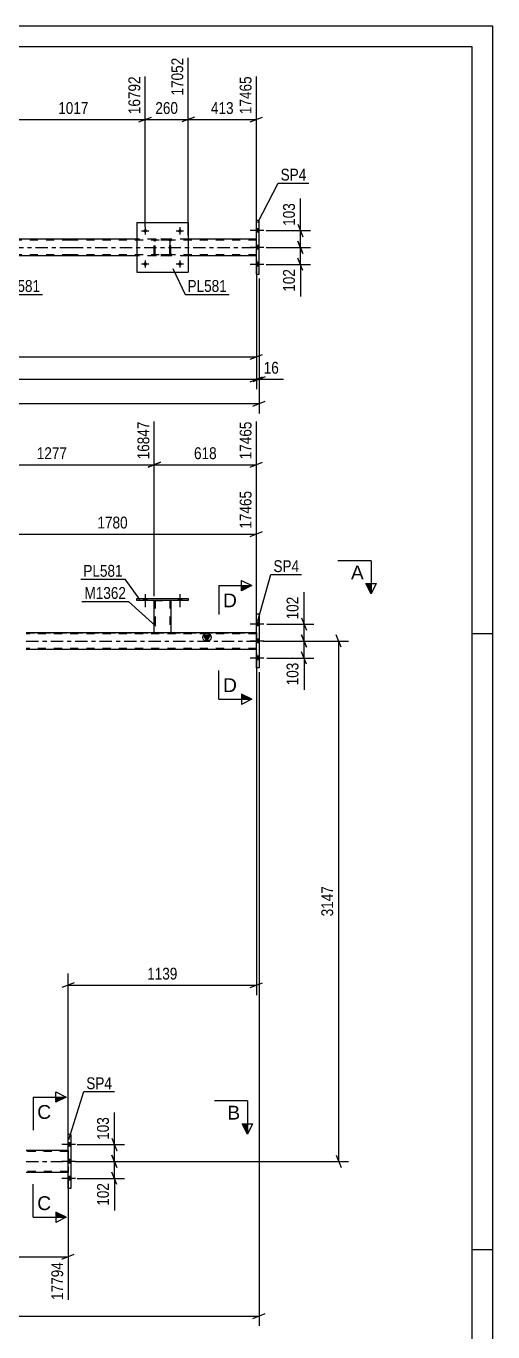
# Model space of a CAD drawing. Header units: millimetres. Extents: x 0 to 841, y 0 to 594.
# Drawn here: x 728 to 841, y 278.2 to 594 of the extents above; entities that cross this region are included whole.
import ezdxf

# ---------------------------------------------------------------- set-up
doc = ezdxf.new("R2010")
doc.units = ezdxf.units.MM
doc.linetypes.add('DXK_LINE_DOT2', pattern=[3.9198, 1.9599, -1.9599])
doc.linetypes.add('DXK_LINE_DOT3', pattern=[5.9187, 2.979, -0.9799, 0.9799, -0.9799])
doc.styles.add('Arial', font='ARIAL.TTF', dxfattribs={"height": 0.2})
doc.styles.add('Arial Narrow', font='ARIALN.TTF', dxfattribs={"height": 0.2})

# ---------------------------------------------------------------- blocks, each defined once
blk = doc.blocks.new('Unknown-404166562-1135')
at = {"color": 5, "linetype": 'Continuous'}
for p, q in [((841, 594), (0, 594)), ((841, 0), (841, 594)), ((836, 589), (5, 589)), ((836, 5), (836, 589)), ((841, 447), (836, 447)), ((841, 298), (836, 298))]:
    blk.add_line(p, q, dxfattribs=at)
blk = doc.blocks.new('Part-404166562-6149 - 6126')
at = {"color": 2, "linetype": 'Continuous'}
for p, q in [((784.42, 546.97), (783.78, 546.97)), ((783.78, 533.97), (783.78, 546.97)), ((784.42, 533.97), (784.42, 546.97)), ((783.78, 533.97), (784.42, 533.97))]:
    blk.add_line(p, q, dxfattribs=at)
blk = doc.blocks.new('Part-404166562-6245 - 6126')
at = {"color": 7, "linetype": 'DXK_LINE_DOT2'}
for p, q in [((738.75, 542.23), (91.09, 542.23)), ((783.78, 542.23), (738.85, 542.23)), ((767.25, 542.47), (754.85, 542.47)), ((783.78, 538.47), (783.78, 542.47)), ((738.75, 538.71), (91.09, 538.71)), ((783.78, 538.71), (738.85, 538.71)), ((767.25, 538.47), (754.85, 538.47))]:
    blk.add_line(p, q, dxfattribs=at)
at = {"color": 7, "linetype": 'DXK_LINE_DOT3'}
for p, q in [((91.09, 540.47), (738.75, 540.47)), ((738.85, 540.47), (783.78, 540.47))]:
    blk.add_line(p, q, dxfattribs=at)
at = {"color": 2, "linetype": 'Continuous'}
for p, q in [((738.75, 542.47), (722.07, 542.47)), ((754.85, 542.47), (738.85, 542.47)), ((783.78, 542.47), (767.25, 542.47)), ((738.75, 538.47), (722.07, 538.47)), ((754.85, 538.47), (738.85, 538.47)), ((783.78, 538.47), (767.25, 538.47))]:
    blk.add_line(p, q, dxfattribs=at)
blk = doc.blocks.new('Bolt-404166562-6268 - 6126')
at = {"linetype": 'Continuous'}
for points in [[(784.42, 544.13), (784.42, 545.01), (783.78, 545.01), (783.78, 544.13)], [(784.42, 544.13), (784.42, 545.01), (783.78, 545.01), (783.78, 544.13)], [(784.42, 544.13), (784.42, 545.01), (783.78, 545.01), (783.78, 544.13)], [(784.42, 540.03), (784.42, 540.91), (783.78, 540.91), (783.78, 540.03)], [(784.42, 540.03), (784.42, 540.91), (783.78, 540.91), (783.78, 540.03)], [(784.42, 535.93), (784.42, 536.81), (783.78, 536.81), (783.78, 535.93)], [(784.42, 535.93), (784.42, 536.81), (783.78, 536.81), (783.78, 535.93)], [(784.42, 535.93), (784.42, 536.81), (783.78, 536.81), (783.78, 535.93)]]:
    blk.add_hatch(color=1, dxfattribs=at).paths.add_polyline_path(points)
at = {"color": 1, "linetype": 'Continuous'}
for p, q in [((785.58, 544.57), (782.26, 544.57)), ((785.58, 544.57), (782.26, 544.57)), ((785.58, 544.57), (782.26, 544.57)), ((784.42, 545.01), (783.78, 545.01)), ((784.42, 545.01), (783.78, 545.01)), ((784.42, 545.01), (783.78, 545.01)), ((784.42, 544.13), (783.78, 544.13)), ((784.42, 544.13), (783.78, 544.13)), ((784.42, 544.13), (783.78, 544.13)), ((785.58, 540.47), (782.26, 540.47)), ((785.58, 540.47), (782.26, 540.47)), ((784.42, 540.91), (783.78, 540.91)), ((784.42, 540.91), (783.78, 540.91)), ((784.42, 540.03), (783.78, 540.03)), ((784.42, 540.03), (783.78, 540.03)), ((785.58, 536.37), (782.26, 536.37)), ((785.58, 536.37), (782.26, 536.37)), ((785.58, 536.37), (782.26, 536.37)), ((784.42, 536.81), (783.78, 536.81)), ((784.42, 536.81), (783.78, 536.81)), ((784.42, 536.81), (783.78, 536.81)), ((784.42, 535.93), (783.78, 535.93)), ((784.42, 535.93), (783.78, 535.93)), ((784.42, 535.93), (783.78, 535.93))]:
    blk.add_line(p, q, dxfattribs=at)
blk = doc.blocks.new('Part-404166562-35132 - 6126')
at = {"color": 7, "linetype": 'DXK_LINE_DOT2'}
for p, q in [((759.05, 541.99), (759.09, 542.17)), ((759.09, 542.17), (759.05, 541.99)), ((759.05, 538.95), (759.05, 541.99)), ((759.05, 538.95), (759.05, 541.99)), ((759.29, 541.99), (759.31, 542.08)), ((759.29, 538.95), (759.29, 541.99)), ((759.29, 538.95), (759.29, 541.99)), ((759.31, 542.08), (759.37, 542.16)), ((759.35, 542.43), (759.53, 542.47)), ((759.53, 542.47), (759.35, 542.43)), ((759.37, 542.16), (759.44, 542.21)), ((759.44, 542.21), (759.53, 542.23)), ((762.57, 542.47), (759.53, 542.47)), ((762.57, 542.23), (759.53, 542.23)), ((762.57, 542.47), (762.76, 542.43)), ((762.76, 542.43), (762.57, 542.47)), ((762.57, 542.23), (762.67, 542.21)), ((762.67, 542.21), (762.74, 542.16)), ((762.74, 542.16), (762.8, 542.08)), ((762.8, 542.08), (762.81, 541.99)), ((762.81, 538.95), (762.81, 541.99)), ((762.81, 541.99), (762.81, 538.95)), ((763.02, 542.17), (763.05, 541.99)), ((763.05, 541.99), (763.02, 542.17)), ((763.05, 538.95), (763.05, 541.99)), ((763.05, 538.95), (763.05, 541.99)), ((759.09, 538.76), (759.05, 538.95)), ((759.05, 538.95), (759.09, 538.76)), ((759.31, 538.86), (759.29, 538.95)), ((759.37, 538.78), (759.31, 538.86)), ((759.53, 538.47), (759.35, 538.5)), ((759.35, 538.5), (759.53, 538.47)), ((759.44, 538.73), (759.37, 538.78)), ((759.53, 538.71), (759.44, 538.73)), ((762.57, 538.71), (759.53, 538.71)), ((762.57, 538.47), (759.53, 538.47)), ((762.67, 538.73), (762.57, 538.71)), ((762.76, 538.5), (762.57, 538.47)), ((762.57, 538.47), (762.76, 538.5)), ((762.74, 538.78), (762.67, 538.73)), ((762.8, 538.86), (762.74, 538.78)), ((762.81, 538.95), (762.8, 538.86)), ((763.05, 538.95), (763.02, 538.76)), ((763.02, 538.76), (763.05, 538.95))]:
    blk.add_line(p, q, dxfattribs=at)
at = {"color": 7, "linetype": 'DXK_LINE_DOT3'}
blk.add_line((761.05, 540.47), (761.05, 540.47), dxfattribs=at)
at = {"color": 7, "linetype": 'DXK_LINE_DOT2'}
for centre, start, end in [((759.53, 541.99), 112.5, 157.5), ((759.53, 541.99), 112.5, 157.5), ((762.57, 541.99), 22.5, 67.5), ((762.57, 541.99), 22.5, 67.5), ((759.53, 538.95), 202.5, 247.5), ((759.53, 538.95), 202.5, 247.5), ((762.57, 538.95), 292.5, 337.5), ((762.57, 538.95), 292.5, 337.5)]:
    blk.add_arc(centre, 0.48, start, end, dxfattribs=at)
blk = doc.blocks.new('Part-404166562-35133 - 6126')
at = {"color": 2, "linetype": 'Continuous'}
for p, q in [((754.85, 546.47), (754.85, 534.47)), ((754.85, 546.47), (767.25, 546.47)), ((767.25, 546.47), (767.25, 534.47)), ((754.85, 534.47), (767.25, 534.47))]:
    blk.add_line(p, q, dxfattribs=at)
blk = doc.blocks.new('Bolt-404166562-35158 - 6126')
at = {"linetype": 'Continuous'}
for points in [[(757.29, 536.47, -1), (756.41, 536.47, -1)], [(765.69, 536.47, -1), (764.81, 536.47, -1)]]:
    blk.add_hatch(color=1, dxfattribs=at).paths.add_polyline_path(points)
at = {"color": 1, "linetype": 'Continuous'}
for p, q in [((756.85, 537.35), (756.85, 535.59)), ((765.25, 537.35), (765.25, 535.59)), ((755.97, 536.47), (757.73, 536.47)), ((764.37, 536.47), (766.13, 536.47))]:
    blk.add_line(p, q, dxfattribs=at)
blk = doc.blocks.new('Bolt-404166562-35159 - 6126')
at = {"linetype": 'Continuous'}
for points in [[(757.29, 544.47, -1), (756.41, 544.47, -1)], [(765.69, 544.47, -1), (764.81, 544.47, -1)]]:
    blk.add_hatch(color=1, dxfattribs=at).paths.add_polyline_path(points)
at = {"color": 1, "linetype": 'Continuous'}
for p, q in [((755.97, 544.47), (757.73, 544.47)), ((756.85, 545.35), (756.85, 543.59)), ((764.37, 544.47), (766.13, 544.47)), ((765.25, 545.35), (765.25, 543.59))]:
    blk.add_line(p, q, dxfattribs=at)
blk = doc.blocks.new('Part-404166562-4736 - 4656')
at = {"linetype": 'Continuous'}
blk.add_hatch(color=2, dxfattribs=at).paths.add_polyline_path([(771.78, 445.27), (770.98, 446.67), (772.58, 446.67)])
at = {"color": 2, "linetype": 'Continuous'}
for p, q in [((759.05, 447.27), (728.08, 447.27)), ((783.78, 447.27), (763.05, 447.27)), ((771.78, 445.27), (770.98, 446.67)), ((770.98, 446.67), (772.58, 446.67)), ((772.58, 446.67), (771.78, 445.27)), ((783.78, 443.27), (728.08, 443.27))]:
    blk.add_line(p, q, dxfattribs=at)
at = {"color": 7, "linetype": 'DXK_LINE_DOT2'}
for p, q in [((728.08, 447.27), (783.78, 447.27)), ((783.78, 447.03), (728.08, 447.03)), ((763.05, 447.27), (759.05, 447.27)), ((783.78, 447.27), (783.78, 443.27)), ((783.78, 443.51), (728.08, 443.51))]:
    blk.add_line(p, q, dxfattribs=at)
at = {"color": 7, "linetype": 'DXK_LINE_DOT3'}
blk.add_line((728.08, 445.27), (783.78, 445.27), dxfattribs=at)
at = {"color": 2, "linetype": 'Continuous'}
blk.add_circle((771.78, 446.17), 1, dxfattribs=at)
blk = doc.blocks.new('Bolt-404166562-4756 - 4656')
at = {"linetype": 'Continuous'}
for points in [[(738.2, 323.95), (738.2, 323.07), (738.84, 323.07), (738.84, 323.95)], [(738.2, 323.95), (738.2, 323.07), (738.84, 323.07), (738.84, 323.95)], [(738.2, 323.95), (738.2, 323.07), (738.84, 323.07), (738.84, 323.95)], [(738.2, 319.85), (738.2, 318.97), (738.84, 318.97), (738.84, 319.85)], [(738.2, 319.85), (738.2, 318.97), (738.84, 318.97), (738.84, 319.85)], [(738.2, 315.75), (738.2, 314.87), (738.84, 314.87), (738.84, 315.75)], [(738.2, 315.75), (738.2, 314.87), (738.84, 314.87), (738.84, 315.75)], [(738.2, 315.75), (738.2, 314.87), (738.84, 314.87), (738.84, 315.75)]]:
    blk.add_hatch(color=1, dxfattribs=at).paths.add_polyline_path(points)
at = {"color": 1, "linetype": 'Continuous'}
for p, q in [((740, 323.51), (736.68, 323.51)), ((740, 323.51), (736.68, 323.51)), ((740, 323.51), (736.68, 323.51)), ((738.84, 323.95), (738.2, 323.95)), ((738.84, 323.95), (738.2, 323.95)), ((738.84, 323.95), (738.2, 323.95)), ((738.84, 323.07), (738.2, 323.07)), ((738.84, 323.07), (738.2, 323.07)), ((738.84, 323.07), (738.2, 323.07)), ((740, 319.41), (736.68, 319.41)), ((740, 319.41), (736.68, 319.41)), ((738.84, 319.85), (738.2, 319.85)), ((738.84, 319.85), (738.2, 319.85)), ((738.84, 318.97), (738.2, 318.97)), ((738.84, 318.97), (738.2, 318.97)), ((740, 315.31), (736.68, 315.31)), ((740, 315.31), (736.68, 315.31)), ((740, 315.31), (736.68, 315.31)), ((738.84, 315.75), (738.2, 315.75)), ((738.84, 315.75), (738.2, 315.75)), ((738.84, 315.75), (738.2, 315.75)), ((738.84, 314.87), (738.2, 314.87)), ((738.84, 314.87), (738.2, 314.87)), ((738.84, 314.87), (738.2, 314.87))]:
    blk.add_line(p, q, dxfattribs=at)
blk = doc.blocks.new('Bolt-404166562-4757 - 4656')
at = {"linetype": 'Continuous'}
for points in [[(783.78, 449.81), (783.78, 448.93), (784.42, 448.93), (784.42, 449.81)], [(783.78, 449.81), (783.78, 448.93), (784.42, 448.93), (784.42, 449.81)], [(783.78, 449.81), (783.78, 448.93), (784.42, 448.93), (784.42, 449.81)], [(783.78, 445.71), (783.78, 444.83), (784.42, 444.83), (784.42, 445.71)], [(783.78, 445.71), (783.78, 444.83), (784.42, 444.83), (784.42, 445.71)], [(783.78, 441.61), (783.78, 440.73), (784.42, 440.73), (784.42, 441.61)], [(783.78, 441.61), (783.78, 440.73), (784.42, 440.73), (784.42, 441.61)], [(783.78, 441.61), (783.78, 440.73), (784.42, 440.73), (784.42, 441.61)]]:
    blk.add_hatch(color=1, dxfattribs=at).paths.add_polyline_path(points)
at = {"color": 1, "linetype": 'Continuous'}
for p, q in [((785.58, 449.37), (782.26, 449.37)), ((785.58, 449.37), (782.26, 449.37)), ((785.58, 449.37), (782.26, 449.37)), ((784.42, 449.81), (783.78, 449.81)), ((784.42, 449.81), (783.78, 449.81)), ((784.42, 449.81), (783.78, 449.81)), ((784.42, 448.93), (783.78, 448.93)), ((784.42, 448.93), (783.78, 448.93)), ((784.42, 448.93), (783.78, 448.93)), ((784.42, 445.71), (783.78, 445.71)), ((784.42, 445.71), (783.78, 445.71)), ((785.58, 445.27), (782.26, 445.27)), ((785.58, 445.27), (782.26, 445.27)), ((784.42, 444.83), (783.78, 444.83)), ((784.42, 444.83), (783.78, 444.83)), ((785.58, 441.17), (782.26, 441.17)), ((785.58, 441.17), (782.26, 441.17)), ((785.58, 441.17), (782.26, 441.17)), ((784.42, 441.61), (783.78, 441.61)), ((784.42, 441.61), (783.78, 441.61)), ((784.42, 441.61), (783.78, 441.61)), ((784.42, 440.73), (783.78, 440.73)), ((784.42, 440.73), (783.78, 440.73)), ((784.42, 440.73), (783.78, 440.73))]:
    blk.add_line(p, q, dxfattribs=at)
blk = doc.blocks.new('Bolt-404166562-35500 - 4656')
at = {"linetype": 'Continuous'}
for points in [[(756.41, 455.11), (757.29, 455.11), (757.29, 455.59), (756.41, 455.59)], [(764.81, 455.11), (765.69, 455.11), (765.69, 455.59), (764.81, 455.59)]]:
    blk.add_hatch(color=1, dxfattribs=at).paths.add_polyline_path(points)
at = {"color": 1, "linetype": 'Continuous'}
for p, q in [((756.41, 455.59), (756.41, 455.11)), ((756.85, 456.59), (756.85, 453.47)), ((757.29, 455.59), (757.29, 455.11)), ((764.81, 455.59), (764.81, 455.11)), ((765.25, 456.59), (765.25, 453.47)), ((765.69, 455.59), (765.69, 455.11))]:
    blk.add_line(p, q, dxfattribs=at)
blk = doc.blocks.new('Part-404166562-4827 - 4656')
at = {"color": 2, "linetype": 'Continuous'}
for p, q in [((738.2, 322.05), (728.08, 322.05)), ((738.2, 316.77), (728.08, 316.77))]:
    blk.add_line(p, q, dxfattribs=at)
at = {"color": 7, "linetype": 'DXK_LINE_DOT2'}
for p, q in [((728.08, 322.05), (738.2, 322.05)), ((738.2, 321.81), (728.08, 321.81)), ((738.2, 322.05), (738.2, 316.77)), ((738.2, 317.01), (728.08, 317.01))]:
    blk.add_line(p, q, dxfattribs=at)
at = {"color": 7, "linetype": 'DXK_LINE_DOT3'}
blk.add_line((728.08, 319.41), (738.2, 319.41), dxfattribs=at)
blk = doc.blocks.new('Part-404166562-4838 - 4656')
at = {"color": 2, "linetype": 'Continuous'}
for p, q in [((738.2, 312.91), (738.2, 325.91)), ((738.84, 325.91), (738.2, 325.91)), ((738.84, 325.91), (738.84, 312.91)), ((738.84, 312.91), (738.2, 312.91))]:
    blk.add_line(p, q, dxfattribs=at)
blk = doc.blocks.new('Part-404166562-4843 - 4656')
at = {"color": 2, "linetype": 'Continuous'}
for p, q in [((783.78, 438.77), (783.78, 451.77)), ((784.42, 451.77), (783.78, 451.77)), ((784.42, 451.77), (784.42, 438.77)), ((784.42, 438.77), (783.78, 438.77))]:
    blk.add_line(p, q, dxfattribs=at)
blk = doc.blocks.new('Part-404166562-35474 - 4656')
at = {"color": 2, "linetype": 'Continuous'}
for p, q in [((759.05, 447.27), (759.05, 455.11)), ((763.05, 455.11), (763.05, 447.27)), ((763.02, 447.27), (759.05, 447.27)), ((763.05, 447.27), (763.02, 447.27))]:
    blk.add_line(p, q, dxfattribs=at)
at = {"color": 7, "linetype": 'DXK_LINE_DOT2'}
for p, q in [((759.05, 455.11), (763.05, 455.11)), ((759.05, 455.11), (759.05, 455.11)), ((759.05, 455.11), (759.05, 455.11)), ((759.29, 455.11), (759.29, 447.27)), ((762.81, 455.11), (762.81, 447.27)), ((763.05, 455.11), (763.05, 455.11)), ((763.05, 455.11), (763.05, 455.11)), ((762.8, 447.27), (762.81, 447.27))]:
    blk.add_line(p, q, dxfattribs=at)
blk = doc.blocks.new('Part-404166562-35475 - 4656')
at = {"color": 2, "linetype": 'Continuous'}
for p, q in [((754.85, 455.11), (754.85, 455.59)), ((754.85, 455.59), (767.25, 455.59)), ((767.25, 455.11), (754.85, 455.11)), ((767.25, 455.59), (767.25, 455.11))]:
    blk.add_line(p, q, dxfattribs=at)
blk = doc.blocks.new('Bolt-404166562-35501 - 4656')
at = {"linetype": 'Continuous'}
for points in [[(756.41, 455.11), (757.29, 455.11), (757.29, 455.59), (756.41, 455.59)], [(764.81, 455.11), (765.69, 455.11), (765.69, 455.59), (764.81, 455.59)]]:
    blk.add_hatch(color=1, dxfattribs=at).paths.add_polyline_path(points)
at = {"color": 1, "linetype": 'Continuous'}
for p, q in [((756.41, 455.59), (756.41, 455.11)), ((756.85, 456.59), (756.85, 453.47)), ((757.29, 455.59), (757.29, 455.11)), ((764.81, 455.59), (764.81, 455.11)), ((765.25, 456.59), (765.25, 453.47)), ((765.69, 455.59), (765.69, 455.11))]:
    blk.add_line(p, q, dxfattribs=at)
blk = doc.blocks.new('StraightDimension-404166562-30658 - 6126')
at = {"color": 7, "linetype": 'Continuous'}
for p, q in [((783.78, 532.97), (783.78, 506.19)), ((784.42, 532.97), (784.42, 506.19)), ((782.28, 507.99), (785.28, 509.19)), ((785.92, 509.19), (782.92, 507.99)), ((783.78, 508.59), (784.42, 508.59))]:
    blk.add_line(p, q, dxfattribs=at)
at = {"color": 0}
blk.add_wipeout([(789.8, 509.34), (789.8, 513.54), (784.94, 513.54), (784.94, 509.34)], dxfattribs=at)
at = {"color": 7, "linetype": 'Continuous'}
blk.add_line((784.42, 508.59), (790.33, 508.59), dxfattribs=at)
blk.add_line((784.42, 508.59), (790.33, 508.59), dxfattribs=at)
at = {"color": 3, "style": 'Arial Narrow'}
blk.add_text('16', height=2.863, dxfattribs=at).set_placement((785.54, 509.94))
blk = doc.blocks.new('StraightDimension-404166562-6564 - 6126')
at = {"color": 7, "linetype": 'Continuous'}
for p, q in [((784.42, 532.97), (784.42, 500.32)), ((90.45, 502.72), (784.42, 502.72)), ((782.92, 502.12), (785.92, 503.32))]:
    blk.add_line(p, q, dxfattribs=at)
blk = doc.blocks.new('StraightDimension-404166562-30659 - 6126')
at = {"color": 7, "linetype": 'Continuous'}
for p, q in [((783.78, 532.97), (783.78, 506.19)), ((91.09, 508.59), (783.78, 508.59)), ((782.28, 507.99), (785.28, 509.19))]:
    blk.add_line(p, q, dxfattribs=at)
blk = doc.blocks.new('StraightDimension-404166562-30689 - 6126')
at = {"color": 7, "linetype": 'Continuous'}
for p, q in [((783.78, 537.47), (783.78, 511.61)), ((206.69, 514.01), (783.78, 514.01)), ((782.28, 513.41), (785.28, 514.61))]:
    blk.add_line(p, q, dxfattribs=at)
blk = doc.blocks.new('StraightDimension-404166562-50403 - 6126')
at = {"color": 7, "linetype": 'Continuous'}
for p, q in [((767.25, 543.47), (767.25, 586.35)), ((783.78, 543.47), (783.78, 581.85)), ((768.75, 572.01), (765.75, 570.81)), ((782.28, 570.81), (785.28, 572.01)), ((767.25, 571.41), (783.78, 571.41))]:
    blk.add_line(p, q, dxfattribs=at)
at = {"color": 0}
blk.add_wipeout([(778.86, 572.16), (778.86, 576.36), (772.17, 576.36), (772.17, 572.16)], dxfattribs=at)
at = {"color": 0, "linetype": 'Continuous'}
blk.add_wipeout([(783.18, 582.45), (778.98, 582.45), (778.98, 572.11), (783.18, 572.11)], dxfattribs=at)
at = {"color": 3, "linetype": 'Continuous', "style": 'Arial Narrow'}
blk.add_text('17465', height=2.863, rotation=90.0002, dxfattribs=at).set_placement((782.58, 572.71))
at = {"color": 3, "style": 'Arial Narrow'}
blk.add_text('413', height=2.863, dxfattribs=at).set_placement((772.77, 572.76))
blk = doc.blocks.new('StraightDimension-404166562-50404 - 6126')
at = {"color": 7, "linetype": 'Continuous'}
for p, q in [((767.25, 543.47), (767.25, 586.35)), ((756.85, 545.47), (756.85, 581.85)), ((755.35, 570.81), (758.35, 572.01)), ((768.75, 572.01), (765.75, 570.81)), ((756.85, 571.41), (767.25, 571.41))]:
    blk.add_line(p, q, dxfattribs=at)
at = {"color": 0}
blk.add_wipeout([(765.4, 572.16), (765.4, 576.36), (758.71, 576.36), (758.71, 572.16)], dxfattribs=at)
at = {"color": 0, "linetype": 'Continuous'}
blk.add_wipeout([(766.65, 586.95), (762.45, 586.95), (762.45, 576.61), (766.65, 576.61)], dxfattribs=at)
at = {"color": 3, "linetype": 'Continuous', "style": 'Arial Narrow'}
blk.add_text('17052', height=2.863, rotation=90.0002, dxfattribs=at).set_placement((766.05, 577.21))
at = {"color": 3, "style": 'Arial Narrow'}
blk.add_text('260', height=2.863, dxfattribs=at).set_placement((759.31, 572.76))
blk = doc.blocks.new('StraightDimension-404166562-50405 - 6126')
at = {"color": 7, "linetype": 'Continuous'}
for p, q in [((722.07, 543.47), (722.07, 586.35)), ((756.85, 545.47), (756.85, 581.85)), ((723.57, 572.01), (720.57, 570.81)), ((755.35, 570.81), (758.35, 572.01)), ((722.07, 571.41), (756.85, 571.41))]:
    blk.add_line(p, q, dxfattribs=at)
at = {"color": 0, "linetype": 'Continuous'}
blk.add_wipeout([(756.25, 582.45), (752.05, 582.45), (752.05, 572.11), (756.25, 572.11)], dxfattribs=at)
at = {"color": 0}
blk.add_wipeout([(743.72, 572.16), (743.72, 576.36), (735.21, 576.36), (735.21, 572.16)], dxfattribs=at)
at = {"color": 3, "linetype": 'Continuous', "style": 'Arial Narrow'}
blk.add_text('16792', height=2.863, rotation=90.0002, dxfattribs=at).set_placement((755.65, 572.71))
at = {"color": 3, "style": 'Arial Narrow'}
blk.add_text('1017', height=2.863, dxfattribs=at).set_placement((735.81, 572.76))
blk = doc.blocks.new('StraightDimension-404166562-51104 - 6126')
at = {"color": 7, "linetype": 'Continuous'}
for p, q in [((786.16, 544.57), (796.83, 544.57)), ((793.83, 546.07), (795.03, 543.07)), ((794.43, 540.47), (794.43, 544.57)), ((786.16, 540.47), (796.83, 540.47)), ((795.03, 538.97), (793.83, 541.97))]:
    blk.add_line(p, q, dxfattribs=at)
at = {"color": 0}
blk.add_wipeout([(793.68, 551.78), (789.48, 551.78), (789.48, 545.09), (793.68, 545.09)], dxfattribs=at)
at = {"color": 7, "linetype": 'Continuous'}
blk.add_line((794.43, 544.57), (794.43, 552.3), dxfattribs=at)
blk.add_line((794.43, 544.57), (794.43, 552.3), dxfattribs=at)
at = {"color": 3, "style": 'Arial Narrow'}
blk.add_text('103', height=2.863, rotation=90.0002, dxfattribs=at).set_placement((793.08, 545.69))
blk = doc.blocks.new('StraightDimension-404166562-51105 - 6126')
at = {"color": 7, "linetype": 'Continuous'}
for p, q in [((786.16, 540.47), (796.83, 540.47)), ((793.83, 541.97), (795.03, 538.97)), ((794.43, 536.37), (794.43, 540.47)), ((795.03, 534.87), (793.83, 537.87)), ((786.16, 536.37), (796.83, 536.37))]:
    blk.add_line(p, q, dxfattribs=at)
at = {"color": 0}
blk.add_wipeout([(793.68, 535.84), (789.48, 535.84), (789.48, 529.16), (793.68, 529.16)], dxfattribs=at)
at = {"color": 7, "linetype": 'Continuous'}
blk.add_line((794.43, 536.37), (794.43, 528.63), dxfattribs=at)
blk.add_line((794.43, 536.37), (794.43, 528.63), dxfattribs=at)
at = {"color": 3, "style": 'Arial Narrow'}
blk.add_text('102', height=2.863, rotation=90.0002, dxfattribs=at).set_placement((793.08, 529.76))
blk = doc.blocks.new('StraightDimension-404166562-51568 - 4656')
at = {"color": 7, "linetype": 'Continuous'}
for p, q in [((714.13, 444.27), (714.13, 481.59)), ((783.78, 448.27), (783.78, 481.59)), ((715.63, 471.75), (712.63, 470.55)), ((714.13, 471.15), (783.78, 471.15)), ((782.28, 470.55), (785.28, 471.75))]:
    blk.add_line(p, q, dxfattribs=at)
at = {"color": 0, "linetype": 'Continuous'}
blk.add_wipeout([(783.18, 482.19), (778.98, 482.19), (778.98, 471.85), (783.18, 471.85)], dxfattribs=at)
at = {"color": 0}
blk.add_wipeout([(753.21, 471.9), (753.21, 476.1), (744.7, 476.1), (744.7, 471.9)], dxfattribs=at)
at = {"color": 3, "linetype": 'Continuous', "style": 'Arial Narrow'}
blk.add_text('17465', height=2.863, rotation=90.0002, dxfattribs=at).set_placement((782.58, 472.45))
at = {"color": 3, "style": 'Arial Narrow'}
blk.add_text('1780', height=2.863, dxfattribs=at).set_placement((745.3, 472.5))
blk = doc.blocks.new('StraightDimension-404166562-5814 - 4656')
at = {"color": 7, "linetype": 'Continuous'}
for p, q in [((784.42, 437.77), (784.42, 279.62)), ((53.61, 282.02), (784.42, 282.02)), ((782.92, 281.42), (785.92, 282.62))]:
    blk.add_line(p, q, dxfattribs=at)
blk = doc.blocks.new('StraightDimension-404166562-53175 - 4656')
at = {"color": 7, "linetype": 'Continuous'}
for p, q in [((786.29, 449.37), (797.69, 449.37)), ((794.69, 450.87), (795.89, 447.87)), ((795.29, 445.27), (795.29, 449.37)), ((795.89, 443.77), (794.69, 446.77)), ((786.29, 445.27), (797.69, 445.27))]:
    blk.add_line(p, q, dxfattribs=at)
at = {"color": 0}
blk.add_wipeout([(794.54, 456.58), (790.34, 456.58), (790.34, 449.9), (794.54, 449.9)], dxfattribs=at)
at = {"color": 7, "linetype": 'Continuous'}
blk.add_line((795.29, 449.37), (795.29, 457.11), dxfattribs=at)
blk.add_line((795.29, 449.37), (795.29, 457.11), dxfattribs=at)
at = {"color": 3, "style": 'Arial Narrow'}
blk.add_text('102', height=2.863, rotation=90.0002, dxfattribs=at).set_placement((793.94, 450.5))
blk = doc.blocks.new('StraightDimension-404166562-53246 - 4656')
at = {"color": 7, "linetype": 'Continuous'}
for p, q in [((740.42, 323.51), (751.82, 323.51)), ((748.82, 325.01), (750.02, 322.01)), ((749.42, 319.41), (749.42, 323.51)), ((740.42, 319.41), (751.82, 319.41)), ((750.02, 317.91), (748.82, 320.91))]:
    blk.add_line(p, q, dxfattribs=at)
at = {"color": 0}
blk.add_wipeout([(748.67, 330.72), (744.47, 330.72), (744.47, 324.04), (748.67, 324.04)], dxfattribs=at)
at = {"color": 7, "linetype": 'Continuous'}
blk.add_line((749.42, 323.51), (749.42, 331.25), dxfattribs=at)
blk.add_line((749.42, 323.51), (749.42, 331.25), dxfattribs=at)
at = {"color": 3, "style": 'Arial Narrow'}
blk.add_text('103', height=2.863, rotation=90.0002, dxfattribs=at).set_placement((748.07, 324.64))
blk = doc.blocks.new('StraightDimension-404166562-4962 - 4656')
at = {"color": 7, "linetype": 'Continuous'}
for p, q in [((804.29, 443.77), (803.09, 446.77)), ((785.42, 445.27), (806.09, 445.27)), ((803.69, 319.41), (803.69, 445.27)), ((739.84, 319.41), (806.09, 319.41)), ((803.09, 320.91), (804.29, 317.91))]:
    blk.add_line(p, q, dxfattribs=at)
at = {"color": 0}
blk.add_wipeout([(802.94, 386.6), (798.74, 386.6), (798.74, 378.09), (802.94, 378.09)], dxfattribs=at)
at = {"color": 3, "style": 'Arial Narrow'}
blk.add_text('3147', height=2.863, rotation=90.0002, dxfattribs=at).set_placement((802.34, 378.69))
blk = doc.blocks.new('StraightDimension-404166562-30405 - 4656')
at = {"color": 7, "linetype": 'Continuous'}
for p, q in [((783.78, 442.27), (783.78, 359.65)), ((738.2, 323.05), (738.2, 364.9)), ((739.7, 362.65), (736.7, 361.45)), ((738.2, 362.05), (783.78, 362.05)), ((782.28, 361.45), (785.28, 362.65))]:
    blk.add_line(p, q, dxfattribs=at)
at = {"color": 0}
blk.add_wipeout([(765.25, 362.8), (765.25, 367), (756.74, 367), (756.74, 362.8)], dxfattribs=at)
at = {"color": 3, "style": 'Arial Narrow'}
blk.add_text('1139', height=2.863, dxfattribs=at).set_placement((757.34, 363.4))
blk = doc.blocks.new('StraightDimension-404166562-30968 - 4656')
at = {"color": 7, "linetype": 'Continuous'}
for p, q in [((674.26, 321.05), (674.26, 285.92)), ((738.2, 315.77), (738.2, 285.92)), ((675.76, 296.96), (672.76, 295.76)), ((736.7, 295.76), (739.7, 296.96)), ((674.26, 296.36), (738.2, 296.36))]:
    blk.add_line(p, q, dxfattribs=at)
at = {"color": 0}
blk.add_wipeout([(710.49, 297.11), (710.49, 301.31), (701.98, 301.31), (701.98, 297.11)], dxfattribs=at)
at = {"color": 0, "linetype": 'Continuous'}
blk.add_wipeout([(737.6, 295.66), (733.4, 295.66), (733.4, 285.32), (737.6, 285.32)], dxfattribs=at)
at = {"color": 3, "style": 'Arial Narrow'}
blk.add_text('1637', height=2.863, dxfattribs=at).set_placement((702.58, 297.71))
at = {"color": 3, "linetype": 'Continuous', "style": 'Arial Narrow'}
blk.add_text('17794', height=2.863, rotation=90.0002, dxfattribs=at).set_placement((737, 285.92))
blk = doc.blocks.new('StraightDimension-404166562-53176 - 4656')
at = {"color": 7, "linetype": 'Continuous'}
for p, q in [((794.69, 446.77), (795.89, 443.77)), ((786.29, 445.27), (797.69, 445.27)), ((795.89, 439.67), (794.69, 442.67)), ((795.29, 441.17), (795.29, 445.27)), ((786.29, 441.17), (797.69, 441.17))]:
    blk.add_line(p, q, dxfattribs=at)
at = {"color": 0}
blk.add_wipeout([(794.54, 440.65), (790.34, 440.65), (790.34, 433.96), (794.54, 433.96)], dxfattribs=at)
at = {"color": 7, "linetype": 'Continuous'}
blk.add_line((795.29, 441.17), (795.29, 433.44), dxfattribs=at)
blk.add_line((795.29, 441.17), (795.29, 433.44), dxfattribs=at)
at = {"color": 3, "style": 'Arial Narrow'}
blk.add_text('103', height=2.863, rotation=90.0002, dxfattribs=at).set_placement((793.94, 434.56))
blk = doc.blocks.new('StraightDimension-404166562-52678 - 4656')
at = {"color": 7, "linetype": 'Continuous'}
for p, q in [((759.05, 456.12), (759.05, 498.36)), ((783.78, 448.27), (783.78, 498.36)), ((760.55, 488.52), (757.55, 487.32)), ((759.05, 487.92), (783.78, 487.92)), ((782.28, 487.32), (785.28, 488.52))]:
    blk.add_line(p, q, dxfattribs=at)
at = {"color": 0, "linetype": 'Continuous'}
blk.add_wipeout([(783.18, 498.96), (778.98, 498.96), (778.98, 488.62), (783.18, 488.62)], dxfattribs=at)
at = {"color": 0}
blk.add_wipeout([(774.76, 488.67), (774.76, 492.87), (768.07, 492.87), (768.07, 488.67)], dxfattribs=at)
at = {"color": 3, "linetype": 'Continuous', "style": 'Arial Narrow'}
blk.add_text('17465', height=2.863, rotation=90.0002, dxfattribs=at).set_placement((782.58, 489.22))
at = {"color": 3, "style": 'Arial Narrow'}
blk.add_text('618', height=2.863, dxfattribs=at).set_placement((768.67, 489.27))
blk = doc.blocks.new('StraightDimension-404166562-52679 - 4656')
at = {"color": 7, "linetype": 'Continuous'}
for p, q in [((709.5, 456.12), (709.5, 498.36)), ((759.05, 456.12), (759.05, 498.36)), ((711, 488.52), (708, 487.32)), ((709.5, 487.92), (759.05, 487.92)), ((757.55, 487.32), (760.55, 488.52))]:
    blk.add_line(p, q, dxfattribs=at)
at = {"color": 0, "linetype": 'Continuous'}
blk.add_wipeout([(758.45, 498.96), (754.25, 498.96), (754.25, 488.62), (758.45, 488.62)], dxfattribs=at)
at = {"color": 0}
blk.add_wipeout([(738.53, 488.67), (738.53, 492.87), (730.02, 492.87), (730.02, 488.67)], dxfattribs=at)
at = {"color": 3, "linetype": 'Continuous', "style": 'Arial Narrow'}
blk.add_text('16847', height=2.863, rotation=90.0002, dxfattribs=at).set_placement((757.85, 489.22))
at = {"color": 3, "style": 'Arial Narrow'}
blk.add_text('1277', height=2.863, dxfattribs=at).set_placement((730.62, 489.27))
blk = doc.blocks.new('StraightDimension-404166562-53247 - 4656')
at = {"color": 7, "linetype": 'Continuous'}
for p, q in [((740.42, 319.41), (751.82, 319.41)), ((748.82, 320.91), (750.02, 317.91)), ((749.42, 315.31), (749.42, 319.41)), ((750.02, 313.81), (748.82, 316.81)), ((740.42, 315.31), (751.82, 315.31))]:
    blk.add_line(p, q, dxfattribs=at)
at = {"color": 0}
blk.add_wipeout([(748.67, 314.79), (744.47, 314.79), (744.47, 308.1), (748.67, 308.1)], dxfattribs=at)
at = {"color": 7, "linetype": 'Continuous'}
blk.add_line((749.42, 315.31), (749.42, 307.58), dxfattribs=at)
blk.add_line((749.42, 315.31), (749.42, 307.58), dxfattribs=at)
at = {"color": 3, "style": 'Arial Narrow'}
blk.add_text('102', height=2.863, rotation=90.0002, dxfattribs=at).set_placement((748.07, 308.7))
blk = doc.blocks.new('Mark-404166562-6145 - 6126')
at = {"color": 0}
blk.add_wipeout([(795.84, 556.64), (795.84, 559.64), (789.63, 559.64), (789.63, 556.64)], dxfattribs=at)
blk.add_wipeout([(795.84, 556.64), (795.84, 559.64), (789.63, 559.64), (789.63, 556.64)], dxfattribs=at)
at = {"color": 30, "linetype": 'Continuous'}
for p, q in [((784.15, 546.54), (789.03, 556.04)), ((789.03, 556.04), (796.44, 556.04))]:
    blk.add_line(p, q, dxfattribs=at)
at = {"color": 3, "style": 'Arial Narrow'}
blk.add_text('SP4', height=2.863, dxfattribs=at).set_placement((789.63, 556.64))
blk = doc.blocks.new('Mark-404166562-55177 - 6126')
at = {"color": 0}
blk.add_wipeout([(776.6, 529.72), (776.6, 532.72), (767.1, 532.72), (767.1, 529.72)], dxfattribs=at)
blk.add_wipeout([(776.6, 529.72), (776.6, 532.72), (767.1, 532.72), (767.1, 529.72)], dxfattribs=at)
at = {"color": 30, "linetype": 'Continuous'}
for p, q in [((763.53, 535.38), (766.5, 529.12)), ((766.5, 529.12), (777.2, 529.12))]:
    blk.add_line(p, q, dxfattribs=at)
at = {"color": 3, "style": 'Arial Narrow'}
blk.add_text('PL581', height=2.863, dxfattribs=at).set_placement((767.1, 529.72))
blk = doc.blocks.new('Mark-404166562-55171 - 6126')
at = {"color": 0}
blk.add_wipeout([(731.42, 529.72), (731.42, 532.72), (721.92, 532.72), (721.92, 529.72)], dxfattribs=at)
blk.add_wipeout([(731.42, 529.72), (731.42, 532.72), (721.92, 532.72), (721.92, 529.72)], dxfattribs=at)
at = {"color": 30, "linetype": 'Continuous'}
for p, q in [((718.34, 535.38), (721.32, 529.12)), ((721.32, 529.12), (732.02, 529.12))]:
    blk.add_line(p, q, dxfattribs=at)
at = {"color": 3, "style": 'Arial Narrow'}
blk.add_text('PL581', height=2.863, dxfattribs=at).set_placement((721.92, 529.72))
blk = doc.blocks.new('Mark-404166562-52935 - 4656')
at = {"color": 0}
blk.add_wipeout([(751.4, 460.83), (751.4, 463.83), (741.89, 463.83), (741.89, 460.83)], dxfattribs=at)
blk.add_wipeout([(751.4, 460.83), (751.4, 463.83), (741.89, 463.83), (741.89, 460.83)], dxfattribs=at)
at = {"color": 30, "linetype": 'Continuous'}
for p in [(741.29, 460.23), (755.53, 455.3)]:
    blk.add_line(p, (752, 460.23), dxfattribs=at)
at = {"color": 3, "style": 'Arial Narrow'}
blk.add_text('PL581', height=2.863, dxfattribs=at).set_placement((741.89, 460.83))
blk = doc.blocks.new('Mark-404166562-4834 - 4656')
at = {"color": 0}
blk.add_wipeout([(748.81, 336.89), (748.81, 339.89), (742.6, 339.89), (742.6, 336.89)], dxfattribs=at)
blk.add_wipeout([(748.81, 336.89), (748.81, 339.89), (742.6, 339.89), (742.6, 336.89)], dxfattribs=at)
at = {"color": 30, "linetype": 'Continuous'}
for p, q in [((738.37, 324.72), (742, 336.29)), ((742, 336.29), (749.41, 336.29))]:
    blk.add_line(p, q, dxfattribs=at)
at = {"color": 3, "style": 'Arial Narrow'}
blk.add_text('SP4', height=2.863, dxfattribs=at).set_placement((742.6, 336.89))
blk = doc.blocks.new('Mark-404166562-4839 - 4656')
at = {"color": 0}
blk.add_wipeout([(794.1, 461.96), (794.1, 464.96), (787.89, 464.96), (787.89, 461.96)], dxfattribs=at)
blk.add_wipeout([(794.1, 461.96), (794.1, 464.96), (787.89, 464.96), (787.89, 461.96)], dxfattribs=at)
at = {"color": 30, "linetype": 'Continuous'}
for p, q in [((784.08, 450.15), (787.29, 461.36)), ((787.29, 461.36), (794.7, 461.36))]:
    blk.add_line(p, q, dxfattribs=at)
at = {"color": 3, "style": 'Arial Narrow'}
blk.add_text('SP4', height=2.863, dxfattribs=at).set_placement((787.89, 461.96))
blk = doc.blocks.new('Mark-404166562-52932 - 4656')
at = {"color": 0}
blk.add_wipeout([(752.21, 455.47), (752.21, 458.47), (742.16, 458.47), (742.16, 455.47)], dxfattribs=at)
blk.add_wipeout([(752.21, 455.47), (752.21, 458.47), (742.16, 458.47), (742.16, 455.47)], dxfattribs=at)
at = {"color": 30, "linetype": 'Continuous'}
for p in [(741.56, 454.87), (759.41, 448.87)]:
    blk.add_line(p, (752.81, 454.87), dxfattribs=at)
at = {"color": 3, "style": 'Arial Narrow'}
blk.add_text('M1362', height=2.863, dxfattribs=at).set_placement((742.16, 455.47))
blk = doc.blocks.new('SectionMark-404166562-6024 - 4656')
at = {"color": 6, "linetype": 'Continuous'}
for p in [(781.59, 334.05), (782.84, 328.55)]:
    blk.add_line(p, (781.59, 326.05), dxfattribs=at)
at = {"color": 0, "linetype": 'Continuous'}
blk.add_wipeout([(779.84, 329.55), (779.84, 333.05), (776.73, 333.05), (776.73, 329.55)], dxfattribs=at)
at = {"linetype": 'Continuous'}
blk.add_hatch(color=6, dxfattribs=at).paths.add_polyline_path([(780.34, 328.55), (781.59, 328.55), (781.59, 326.05)])
at = {"color": 6, "linetype": 'Continuous'}
for p, q in [((781.59, 334.05), (773.59, 334.05)), ((780.34, 328.55), (782.84, 328.55)), ((781.59, 326.05), (780.34, 328.55))]:
    blk.add_line(p, q, dxfattribs=at)
at = {"color": 3, "linetype": 'Continuous', "style": 'Arial'}
blk.add_text('B', height=3.34, dxfattribs=at).set_placement((776.73, 329.55))
blk = doc.blocks.new('SectionMark-404166562-6030 - 4656')
at = {"color": 6, "linetype": 'Continuous'}
for p, q in [((729.72, 334.96), (737.72, 334.96)), ((735.22, 336.21), (737.72, 334.96)), ((729.72, 305.9), (737.72, 305.9)), ((737.72, 305.9), (735.22, 304.65))]:
    blk.add_line(p, q, dxfattribs=at)
at = {"color": 0, "linetype": 'Continuous'}
for points in [[(734.09, 329.71), (734.09, 333.21), (730.72, 333.21), (730.72, 329.71)], [(734.09, 307.65), (734.09, 311.15), (730.72, 311.15), (730.72, 307.65)]]:
    blk.add_wipeout(points, dxfattribs=at)
at = {"linetype": 'Continuous'}
for points in [[(735.22, 333.71), (735.22, 334.96), (737.72, 334.96)], [(735.22, 305.9), (735.22, 307.15), (737.72, 305.9)]]:
    blk.add_hatch(color=6, dxfattribs=at).paths.add_polyline_path(points)
at = {"color": 6, "linetype": 'Continuous'}
for p, q in [((729.72, 334.96), (729.72, 326.96)), ((735.22, 333.71), (735.22, 336.21)), ((737.72, 334.96), (735.22, 333.71)), ((729.72, 305.9), (729.72, 313.9)), ((737.72, 305.9), (735.22, 307.15)), ((735.22, 307.15), (735.22, 304.65))]:
    blk.add_line(p, q, dxfattribs=at)
at = {"color": 3, "linetype": 'Continuous', "style": 'Arial'}
for p in [(730.72, 329.71), (730.72, 307.65)]:
    blk.add_text('C', height=3.34, dxfattribs=at).set_placement(p)
blk = doc.blocks.new('SectionMark-404166562-6032 - 4656')
at = {"color": 6, "linetype": 'Continuous'}
for p, q in [((774.68, 458.68), (782.68, 458.68)), ((780.18, 459.93), (782.68, 458.68)), ((774.68, 431.18), (782.68, 431.18)), ((782.68, 431.18), (780.18, 429.93))]:
    blk.add_line(p, q, dxfattribs=at)
at = {"color": 0, "linetype": 'Continuous'}
for points in [[(779.05, 453.43), (779.05, 456.93), (775.68, 456.93), (775.68, 453.43)], [(779.05, 432.93), (779.05, 436.43), (775.68, 436.43), (775.68, 432.93)]]:
    blk.add_wipeout(points, dxfattribs=at)
at = {"linetype": 'Continuous'}
for points in [[(780.18, 457.43), (780.18, 458.68), (782.68, 458.68)], [(780.18, 431.18), (780.18, 432.43), (782.68, 431.18)]]:
    blk.add_hatch(color=6, dxfattribs=at).paths.add_polyline_path(points)
at = {"color": 6, "linetype": 'Continuous'}
for p, q in [((774.68, 458.68), (774.68, 451.68)), ((780.18, 457.43), (780.18, 459.93)), ((782.68, 458.68), (780.18, 457.43)), ((774.68, 431.18), (774.68, 438.18)), ((782.68, 431.18), (780.18, 432.43)), ((780.18, 432.43), (780.18, 429.93))]:
    blk.add_line(p, q, dxfattribs=at)
at = {"color": 3, "linetype": 'Continuous', "style": 'Arial'}
for p in [(775.68, 453.43), (775.68, 432.93)]:
    blk.add_text('D', height=3.34, dxfattribs=at).set_placement(p)
blk = doc.blocks.new('SectionMark-404166562-6036 - 4656')
at = {"color": 6, "linetype": 'Continuous'}
for p in [(811.5, 464.67), (812.75, 459.17)]:
    blk.add_line(p, (811.5, 456.67), dxfattribs=at)
at = {"color": 0, "linetype": 'Continuous'}
blk.add_wipeout([(809.75, 460.17), (809.75, 463.67), (806.64, 463.67), (806.64, 460.17)], dxfattribs=at)
at = {"linetype": 'Continuous'}
blk.add_hatch(color=6, dxfattribs=at).paths.add_polyline_path([(810.25, 459.17), (811.5, 459.17), (811.5, 456.67)])
at = {"color": 6, "linetype": 'Continuous'}
for p, q in [((811.5, 464.67), (803.5, 464.67)), ((810.25, 459.17), (812.75, 459.17)), ((811.5, 456.67), (810.25, 459.17))]:
    blk.add_line(p, q, dxfattribs=at)
at = {"color": 3, "linetype": 'Continuous', "style": 'Arial'}
blk.add_text('A', height=3.34, dxfattribs=at).set_placement((806.64, 460.17))

msp = doc.modelspace()

# ---------------------------------------------------------------- block references
for name in ['Unknown-404166562-1135', 'Part-404166562-35133 - 6126', 'Part-404166562-6149 - 6126', 'Bolt-404166562-35159 - 6126', 'Bolt-404166562-6268 - 6126', 'Part-404166562-6245 - 6126', 'Part-404166562-35132 - 6126', 'Bolt-404166562-35158 - 6126', 'Part-404166562-35475 - 4656', 'Bolt-404166562-35500 - 4656', 'Bolt-404166562-35501 - 4656', 'Part-404166562-35474 - 4656', 'Part-404166562-4843 - 4656', 'Bolt-404166562-4757 - 4656', 'Part-404166562-4736 - 4656', 'Part-404166562-4838 - 4656', 'Bolt-404166562-4756 - 4656', 'Part-404166562-4827 - 4656']:
    msp.add_blockref(name, (0, 0))

# ---------------------------------------------------------------- next in the draw order: block references
for name in ['StraightDimension-404166562-50403 - 6126', 'StraightDimension-404166562-30658 - 6126', 'StraightDimension-404166562-51568 - 4656', 'StraightDimension-404166562-5814 - 4656']:
    msp.add_blockref(name, (0, 0))

# ---------------------------------------------------------------- next in the draw order: block references
for name in ['StraightDimension-404166562-50404 - 6126', 'StraightDimension-404166562-6564 - 6126', 'StraightDimension-404166562-53175 - 4656', 'StraightDimension-404166562-53246 - 4656']:
    msp.add_blockref(name, (0, 0))

# ---------------------------------------------------------------- next in the draw order: block references
for name in ['StraightDimension-404166562-50405 - 6126', 'StraightDimension-404166562-30659 - 6126', 'StraightDimension-404166562-4962 - 4656']:
    msp.add_blockref(name, (0, 0))

# ---------------------------------------------------------------- next in the draw order: block references
for name in ['StraightDimension-404166562-30689 - 6126', 'StraightDimension-404166562-30405 - 4656', 'StraightDimension-404166562-30968 - 4656']:
    msp.add_blockref(name, (0, 0))

# ---------------------------------------------------------------- next in the draw order: block references
for name in ['StraightDimension-404166562-51104 - 6126', 'Mark-404166562-55171 - 6126', 'Mark-404166562-55177 - 6126', 'StraightDimension-404166562-53176 - 4656', 'Mark-404166562-4834 - 4656', 'StraightDimension-404166562-53247 - 4656']:
    msp.add_blockref(name, (0, 0))

# ---------------------------------------------------------------- next in the draw order: block references
for name in ['Mark-404166562-6145 - 6126', 'StraightDimension-404166562-51105 - 6126', 'StraightDimension-404166562-52678 - 4656', 'SectionMark-404166562-6024 - 4656']:
    msp.add_blockref(name, (0, 0))

# ---------------------------------------------------------------- next in the draw order: block references
for name in ['StraightDimension-404166562-52679 - 4656', 'Mark-404166562-4839 - 4656', 'SectionMark-404166562-6030 - 4656']:
    msp.add_blockref(name, (0, 0))

# ---------------------------------------------------------------- next in the draw order: block references
for name in ['Mark-404166562-52935 - 4656', 'SectionMark-404166562-6032 - 4656']:
    msp.add_blockref(name, (0, 0))

# ---------------------------------------------------------------- next in the draw order: block references
msp.add_blockref('Mark-404166562-52932 - 4656', (0, 0))

# ---------------------------------------------------------------- next in the draw order: block references
msp.add_blockref('SectionMark-404166562-6036 - 4656', (0, 0))

doc.saveas('drawing.dxf')
